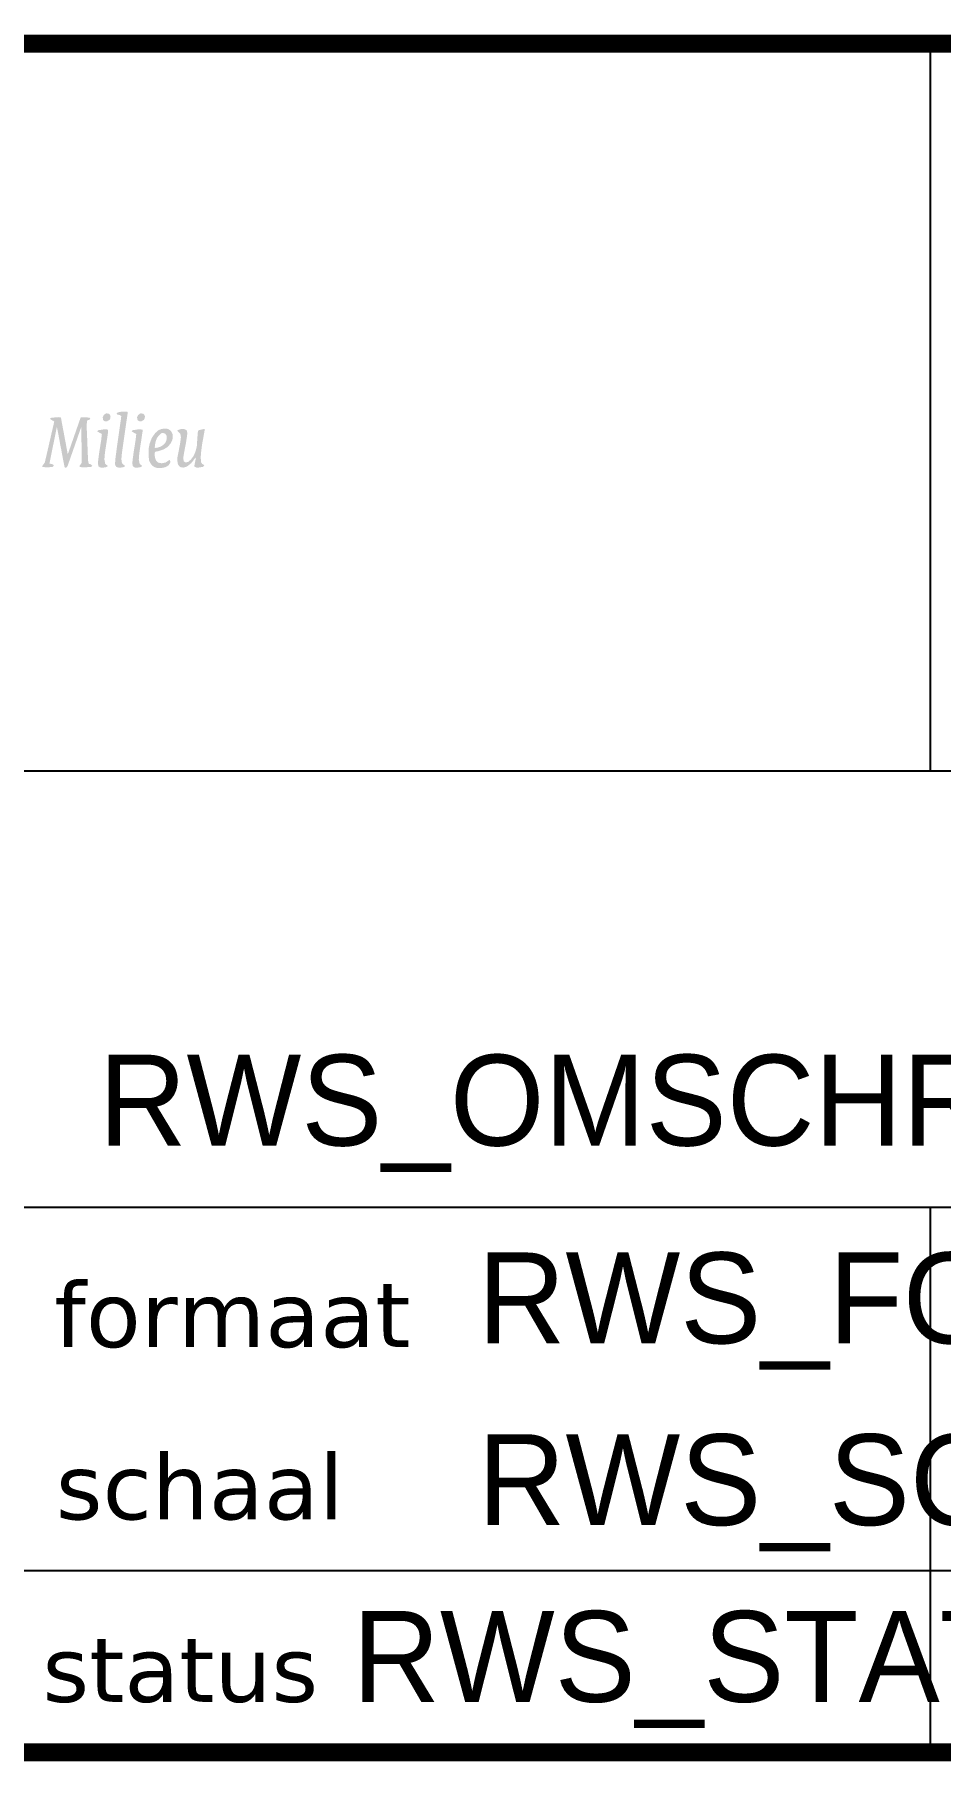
# Model space of a CAD drawing. Extents: x -180 to 14, y -9 to 47.
# Drawn here: x -99.65 to -74.73, y -0.25 to 47.25 of the extents above; entities that cross this region are included whole.
import ezdxf

# ---------------------------------------------------------------- set-up
doc = ezdxf.new("R2010")
doc.units = 0
doc.header["$MEASUREMENT"] = 0
for name, color, linetype in [('TO-XX-STEMPEL', 7, 'CONTINUOUS'), ('TO-XX-STEMPEL @ 1', 7, 'CONTINUOUS'), ('TO-XX-T18_1', 7, 'CONTINUOUS'), ('TO-XX-T25_1', 7, 'CONTINUOUS')]:
    doc.layers.add(name, color=color, linetype=linetype)
doc.styles.add('RIJKSHUISSTIJL', font='verdana.TTF', dxfattribs={"height": 1.8})
doc.styles.add('RTW_ISO', font='iso-rtw.shx')

# ---------------------------------------------------------------- blocks, each defined once
blk = doc.blocks.new('RIJKSLOGO-KLEIN')
at = {"layer": 'TO-XX-STEMPEL @ 1', "linetype": 'Continuous', "lineweight": 0}
h = blk.add_hatch(color=256, dxfattribs=at)
h.paths.add_polyline_path([(81.145, -10.375), (81.139, -10.341), (81.134, -10.313), (81.125, -10.283), (81.05, -10.274), (80.978, -10.28), (80.928, -10.286), (80.858, -10.293), (80.836, -10.303), (80.833, -10.325), (80.89, -10.364), (80.93, -10.381), (80.944, -10.402), (80.922, -10.497), (80.9, -10.592), (80.883, -10.664), (80.866, -10.736), (80.85, -10.809), (80.833, -10.881), (80.816, -10.953), (80.8, -11.026), (80.783, -11.098), (80.766, -11.17), (80.75, -11.243), (80.733, -11.315), (80.716, -11.388), (80.699, -11.46), (80.684, -11.527), (80.641, -11.581), (80.611, -11.625), (80.617, -11.64), (80.637, -11.644), (80.666, -11.649), (80.766, -11.655), (80.897, -11.641), (80.933, -11.61), (80.923, -11.584), (80.902, -11.573), (80.849, -11.559), (80.812, -11.546), (80.816, -11.533), (80.822, -11.504), (80.827, -11.477), (80.833, -11.449), (80.839, -11.421), (80.844, -11.393), (80.85, -11.365), (80.855, -11.337), (80.861, -11.31), (80.866, -11.282), (80.872, -11.254), (80.878, -11.226), (80.883, -11.198), (80.889, -11.17), (80.894, -11.143), (80.9, -11.115), (80.905, -11.087), (80.911, -11.059), (80.922, -11.009), (80.933, -10.959), (80.939, -10.931), (80.944, -10.903), (80.95, -10.876), (80.955, -10.848), (80.961, -10.82), (80.967, -10.792), (80.972, -10.764), (80.978, -10.736), (80.983, -10.709), (80.989, -10.681), (80.994, -10.653), (81, -10.625), (81.006, -10.597), (81.011, -10.568), (81.017, -10.545), (81.022, -10.568), (81.028, -10.597), (81.033, -10.625), (81.039, -10.653), (81.045, -10.681), (81.05, -10.709), (81.056, -10.736), (81.061, -10.764), (81.067, -10.798), (81.072, -10.831), (81.078, -10.859), (81.084, -10.887), (81.089, -10.914), (81.095, -10.942), (81.1, -10.976), (81.106, -11.009), (81.111, -11.037), (81.117, -11.065), (81.122, -11.093), (81.128, -11.12), (81.134, -11.148), (81.139, -11.176), (81.145, -11.209), (81.15, -11.243), (81.156, -11.271), (81.161, -11.299), (81.167, -11.326), (81.173, -11.354), (81.178, -11.388), (81.184, -11.421), (81.189, -11.449), (81.195, -11.477), (81.2, -11.504), (81.206, -11.532), (81.212, -11.56), (81.217, -11.588), (81.223, -11.621), (81.231, -11.657), (81.265, -11.665), (81.293, -11.645), (81.318, -11.598), (81.345, -11.522), (81.384, -11.41), (81.423, -11.299), (81.462, -11.187), (81.501, -11.076), (81.54, -10.965), (81.579, -10.853), (81.618, -10.742), (81.658, -10.628), (81.673, -10.586), (81.686, -10.556), (81.69, -10.791), (81.696, -11.031), (81.701, -11.282), (81.694, -11.546), (81.66, -11.585), (81.635, -11.622), (81.661, -11.648), (81.796, -11.655), (81.949, -11.642), (81.981, -11.626), (81.99, -11.604), (81.947, -11.571), (81.893, -11.556), (81.879, -11.493), (81.874, -11.432), (81.868, -11.299), (81.863, -11.165), (81.857, -11.026), (81.852, -10.887), (81.846, -10.753), (81.84, -10.619), (81.835, -10.489), (81.851, -10.363), (81.901, -10.35), (81.935, -10.324), (81.927, -10.294), (81.879, -10.286), (81.835, -10.28), (81.751, -10.275), (81.673, -10.275), (81.645, -10.359), (81.612, -10.452), (81.573, -10.564), (81.534, -10.675), (81.49, -10.803), (81.445, -10.931), (81.406, -11.042), (81.367, -11.154), (81.34, -11.23), (81.315, -11.295), (81.312, -11.272), (81.306, -11.243), (81.301, -11.209), (81.295, -11.176), (81.289, -11.148), (81.284, -11.12), (81.278, -11.093), (81.273, -11.065), (81.267, -11.031), (81.262, -10.998), (81.256, -10.97), (81.25, -10.942), (81.245, -10.914), (81.239, -10.887), (81.234, -10.853), (81.228, -10.82), (81.223, -10.792), (81.217, -10.764), (81.212, -10.731), (81.206, -10.697), (81.2, -10.67), (81.195, -10.642), (81.189, -10.614), (81.184, -10.586), (81.178, -10.553), (81.173, -10.519), (81.167, -10.491), (81.161, -10.464), (81.156, -10.436), (81.15, -10.408)])
h.paths.add_polyline_path([(82.493, -10.253), (82.476, -10.208), (82.439, -10.176), (82.369, -10.171), (82.309, -10.213), (82.277, -10.28), (82.291, -10.351), (82.324, -10.383), (82.39, -10.391), (82.463, -10.351), (82.489, -10.303)])
h.paths.add_polyline_path([(83.439, -10.253), (83.422, -10.208), (83.386, -10.176), (83.315, -10.171), (83.255, -10.213), (83.223, -10.28), (83.237, -10.351), (83.271, -10.383), (83.336, -10.391), (83.409, -10.351), (83.435, -10.303)])
h.paths.add_polyline_path([(82.959, -10.202), (82.965, -10.163), (82.969, -10.143), (82.95, -10.126), (82.865, -10.119), (82.792, -10.124), (82.757, -10.13), (82.693, -10.143), (82.659, -10.173), (82.671, -10.198), (82.705, -10.208), (82.756, -10.221), (82.792, -10.246), (82.787, -10.263), (82.781, -10.308), (82.776, -10.352), (82.77, -10.391), (82.764, -10.43), (82.759, -10.469), (82.753, -10.508), (82.748, -10.547), (82.742, -10.586), (82.737, -10.625), (82.731, -10.664), (82.725, -10.703), (82.72, -10.742), (82.714, -10.781), (82.709, -10.82), (82.703, -10.859), (82.698, -10.898), (82.692, -10.937), (82.686, -10.976), (82.681, -11.015), (82.675, -11.054), (82.67, -11.093), (82.664, -11.132), (82.659, -11.176), (82.653, -11.221), (82.648, -11.26), (82.642, -11.299), (82.636, -11.343), (82.631, -11.388), (82.625, -11.449), (82.62, -11.51), (82.614, -11.549), (82.624, -11.602), (82.655, -11.644), (82.734, -11.666), (82.832, -11.654), (82.885, -11.634), (82.892, -11.615), (82.855, -11.586), (82.807, -11.539), (82.792, -11.43), (82.798, -11.343), (82.803, -11.293), (82.809, -11.243), (82.814, -11.204), (82.82, -11.165), (82.826, -11.126), (82.831, -11.087), (82.837, -11.048), (82.842, -11.009), (82.848, -10.97), (82.853, -10.931), (82.859, -10.892), (82.865, -10.853), (82.87, -10.814), (82.876, -10.775), (82.881, -10.736), (82.887, -10.697), (82.892, -10.658), (82.898, -10.619), (82.904, -10.581), (82.909, -10.542), (82.915, -10.503), (82.92, -10.464), (82.926, -10.425), (82.931, -10.386), (82.937, -10.352), (82.943, -10.319), (82.948, -10.28), (82.954, -10.241)])
h.paths.add_polyline_path([(82.386, -10.953), (82.391, -10.914), (82.397, -10.876), (82.403, -10.837), (82.408, -10.798), (82.414, -10.764), (82.417, -10.733), (82.428, -10.676), (82.427, -10.616), (82.325, -10.608), (82.155, -10.634), (82.125, -10.664), (82.192, -10.703), (82.258, -10.736), (82.252, -10.753), (82.247, -10.809), (82.241, -10.864), (82.236, -10.903), (82.23, -10.942), (82.225, -10.976), (82.219, -11.009), (82.213, -11.048), (82.208, -11.087), (82.202, -11.12), (82.197, -11.154), (82.191, -11.187), (82.186, -11.221), (82.18, -11.26), (82.174, -11.299), (82.169, -11.343), (82.163, -11.388), (82.158, -11.432), (82.152, -11.477), (82.147, -11.542), (82.16, -11.621), (82.194, -11.653), (82.261, -11.666), (82.353, -11.654), (82.406, -11.634), (82.413, -11.612), (82.39, -11.593), (82.346, -11.556), (82.325, -11.439), (82.33, -11.343), (82.336, -11.293), (82.341, -11.243), (82.347, -11.204), (82.353, -11.165), (82.358, -11.132), (82.364, -11.098), (82.369, -11.059), (82.375, -11.02), (82.38, -10.987)])
h.paths.add_polyline_path([(83.343, -10.876), (83.349, -10.837), (83.354, -10.798), (83.36, -10.764), (83.364, -10.733), (83.374, -10.676), (83.373, -10.616), (83.271, -10.608), (83.101, -10.634), (83.071, -10.664), (83.138, -10.703), (83.204, -10.736), (83.199, -10.753), (83.193, -10.809), (83.187, -10.864), (83.182, -10.903), (83.176, -10.942), (83.171, -10.976), (83.165, -11.009), (83.16, -11.048), (83.154, -11.087), (83.148, -11.12), (83.143, -11.154), (83.137, -11.187), (83.132, -11.221), (83.126, -11.26), (83.121, -11.299), (83.115, -11.343), (83.109, -11.388), (83.104, -11.432), (83.098, -11.477), (83.093, -11.542), (83.106, -11.621), (83.14, -11.653), (83.207, -11.666), (83.299, -11.654), (83.353, -11.634), (83.359, -11.612), (83.336, -11.593), (83.293, -11.556), (83.271, -11.439), (83.276, -11.343), (83.282, -11.293), (83.288, -11.243), (83.293, -11.204), (83.299, -11.165), (83.304, -11.132), (83.31, -11.098), (83.315, -11.059), (83.321, -11.02), (83.327, -10.987), (83.332, -10.953), (83.338, -10.914)])
h.paths.add_polyline_path([(84.207, -10.814), (84.199, -10.736), (84.153, -10.652), (84.08, -10.599), (83.989, -10.586), (83.883, -10.602), (83.789, -10.647), (83.713, -10.722), (83.627, -10.85), (83.571, -10.995), (83.549, -11.098), (83.544, -11.132), (83.538, -11.276), (83.551, -11.456), (83.587, -11.536), (83.635, -11.602), (83.699, -11.646), (83.752, -11.666), (83.769, -11.671), (83.836, -11.677), (83.905, -11.671), (83.933, -11.666), (83.992, -11.652), (84.058, -11.62), (84.099, -11.589), (84.136, -11.519), (84.131, -11.449), (84.093, -11.463), (84.003, -11.523), (83.898, -11.543), (83.801, -11.524), (83.742, -11.462), (83.715, -11.382), (83.705, -11.29), (83.713, -11.238), (83.736, -11.221), (83.77, -11.217), (83.823, -11.206), (83.946, -11.165), (84.064, -11.094), (84.145, -10.999), (84.193, -10.901)])
h.paths.add_polyline_path([(84.039, -10.842), (84.033, -10.887), (84.028, -10.914), (84.007, -10.969), (83.947, -11.038), (83.872, -11.086), (83.798, -11.109), (83.772, -11.115), (83.738, -11.12), (83.709, -11.116), (83.711, -11.092), (83.716, -11.039), (83.734, -10.941), (83.773, -10.841), (83.844, -10.756), (83.893, -10.716), (83.936, -10.709), (83.997, -10.727), (84.032, -10.779)], flags=16)
h.paths.add_polyline_path([(84.98, -11.287), (84.985, -11.237), (84.991, -11.187), (84.996, -11.143), (85.002, -11.098), (85.007, -11.059), (85.013, -11.02), (85.019, -10.987), (85.024, -10.953), (85.03, -10.926), (85.035, -10.898), (85.041, -10.864), (85.046, -10.831), (85.052, -10.798), (85.058, -10.764), (85.063, -10.736), (85.069, -10.709), (85.074, -10.675), (85.08, -10.641), (85.084, -10.615), (85.078, -10.599), (85.013, -10.611), (84.925, -10.633), (84.9, -10.65), (84.896, -10.681), (84.891, -10.72), (84.885, -10.803), (84.879, -10.887), (84.874, -10.97), (84.87, -11.052), (84.86, -11.108), (84.826, -11.232), (84.771, -11.353), (84.697, -11.448), (84.624, -11.507), (84.556, -11.52), (84.506, -11.487), (84.495, -11.409), (84.501, -11.343), (84.507, -11.31), (84.512, -11.276), (84.518, -11.248), (84.523, -11.221), (84.529, -11.187), (84.534, -11.154), (84.54, -11.126), (84.545, -11.098), (84.551, -11.07), (84.557, -11.042), (84.562, -11.015), (84.568, -10.987), (84.573, -10.948), (84.579, -10.909), (84.584, -10.876), (84.59, -10.842), (84.596, -10.798), (84.601, -10.753), (84.607, -10.717), (84.592, -10.647), (84.548, -10.609), (84.486, -10.598), (84.428, -10.603), (84.369, -10.622), (84.336, -10.637), (84.329, -10.653), (84.365, -10.688), (84.414, -10.735), (84.429, -10.822), (84.423, -10.887), (84.417, -10.926), (84.412, -10.965), (84.406, -10.998), (84.401, -11.031), (84.395, -11.059), (84.39, -11.087), (84.384, -11.115), (84.378, -11.143), (84.373, -11.176), (84.367, -11.209), (84.362, -11.237), (84.356, -11.265), (84.351, -11.293), (84.345, -11.321), (84.34, -11.349), (84.334, -11.376), (84.328, -11.457), (84.348, -11.572), (84.382, -11.622), (84.425, -11.654), (84.501, -11.661), (84.593, -11.634), (84.713, -11.54), (84.811, -11.412), (84.833, -11.382), (84.835, -11.432), (84.829, -11.46), (84.824, -11.488), (84.818, -11.516), (84.813, -11.543), (84.807, -11.571), (84.801, -11.599), (84.796, -11.628), (84.849, -11.659), (84.907, -11.661), (84.952, -11.655), (85.032, -11.642), (85.074, -11.611), (85.047, -11.577), (85.013, -11.56), (84.986, -11.519), (84.974, -11.389)])

msp = doc.modelspace()

# ---------------------------------------------------------------- linework, layer by layer
at = {"layer": 'TO-XX-STEMPEL'}
for p, q in [((-75, 27), (-75, 47)), ((-180, 27), (0, 27)), ((-180, 15), (-37.5, 15)), ((-75, 0), (-75, 15)), ((-180, 5), (0, 5))]:
    msp.add_line(p, q, dxfattribs=at)
at = {"layer": 'TO-XX-STEMPEL', "const_width": 0.5}
msp.add_lwpolyline([(0, 0), (0, 47), (-180, 47), (-180, 0), (0, 0)], dxfattribs=at)

# ---------------------------------------------------------------- block references
at = {"layer": 'TO-XX-STEMPEL'}
msp.add_blockref('RIJKSLOGO-KLEIN', (-180.053, 47), dxfattribs=at)

# ---------------------------------------------------------------- texts
at = {"layer": 'TO-XX-T18_1', "style": 'RIJKSHUISSTIJL'}
for s, p in [('formaat', (-99.107, 11.147)), ('schaal', (-99.066, 6.41)), ('status', (-99.435, 1.389))]:
    msp.add_text(s, height=1.8, dxfattribs=at).set_placement(p)
at = {"layer": 'TO-XX-T25_1', "style": 'RTW_ISO', "flags": 8}
for tag, p in [('RWS_OMSCHR4', (-97.883, 16.689)), ('RWS_FORMAAT', (-87.459, 11.25)), ('RWS_SCHAAL', (-87.459, 6.25)), ('RWS_STATUS', (-90.912, 1.389))]:
    msp.add_attdef(tag, p, '', height=2.5, dxfattribs=at)

doc.saveas('drawing.dxf')
